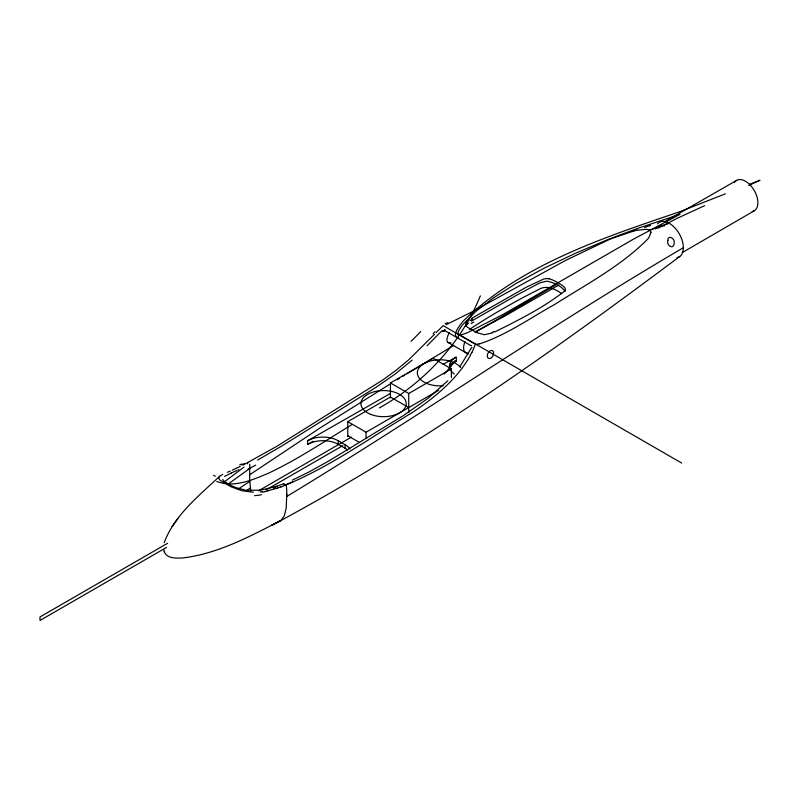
<?xml version="1.0" encoding="UTF-8"?>
<svg xmlns="http://www.w3.org/2000/svg" width="800" height="800" viewBox="0 0 800 800"><rect width="100%" height="100%" fill="white"/><g stroke="black" fill="none" stroke-linecap="round" stroke-linejoin="round"><path stroke-width="1.2" d="M250.75 490.89L249.66 479.84L249.77 464.22M286.81 494.09L286.17 508.28L284.22 516.07L280.96 520.47L271.56 525.43L280.96 520.47C249.66 536.56 217.37 554.02 181.9 558.04C176.04 558.15 166.31 558.63 164.22 551.42M345.02 448.21L338.35 444.36A21.58 12.46 0 0 0 307.66 444.41L307.5 440.83A21.56 12.45 0 0 1 338.15 440.73L345.21 444.81L345.02 448.21A21.58 12.46 0 0 1 347.56 449.99M650.22 225.41L649.88 226.04M164.21 542.7C174.37 515.17 198.87 495.89 219.57 476.32L222.66 474.46M465.67 326L468.71 322.93M480.34 295.86C460.87 343.7 424.11 382.72 379.35 407.92M471.97 352.48L475.47 344.28L443.17 325.63L436.19 332.53M470.54 355.2C457 379.21 435.2 397.25 412.6 412.37C369.36 438.18 328.02 468.41 280.93 487M177.86 518.63L172.04 526.62M459.86 366.7L471.49 347.7A11.15 8.23 88.2 0 0 472.09 347.8M434.43 334.36L408.58 359.92L396.43 370L382.6 380.09L276.45 446.54L243.01 465.11M447.81 380.72L428.18 398.21L403.59 415.44L329.55 460.54L309.06 471.93L292.32 480.13M427.04 345.81L442 330.7A11.02 3.3 -39 0 0 442.45 330.71M412.13 360.13L395.26 373.96L376.19 387.21L281.91 445.93L257.61 460.09M219.57 476.32L218.66 478.15L220.07 480.23L230.86 486.7L242.18 490.79L253.43 492.23M223.97 482.18L243.99 467.1M679.74 256.5C551.69 352.27 420.47 445.11 279.56 521.24L277.99 521.67M227.29 484.67L249.75 468.47M469.35 329.49C491.59 314.8 514.84 301.49 538.64 289.49C546.35 284.77 555.18 288.84 561.71 293.67M468.98 320.1C464.25 321.72 465.11 326.93 469.4 328.33A59.23 30.63 4.7 0 0 471.6 329.68M249.57 474.84L320.3 427.8L389.78 384.24M238.01 489.25L249.73 481.39M224.51 476.45L231.22 473.07M644.56 227.62L650.15 225.31M247.42 489.94L250.33 488.08M283.49 483.85L277.07 486.19L273.47 488.47M471.31 321.21L516.7 295.16L538.44 283.62M471.37 318.53L526.25 287.23L543.53 279.11A7.76 4.5 -0.2 0 1 549.04 278.78M351.76 424.72C324.29 441.47 297.5 459.6 268.3 473.28C252.39 480.03 234 488.08 216.75 481.47M397.24 379.7L399.37 378.4M402.57 376.45L404.71 375.15M406.84 373.86L411.11 371.26M412.18 370.62L453.79 345.4M476.13 331.82L555.89 284.85M286.83 496.43C420.31 415.6 548.69 326.62 683.37 247.7M307.5 440.83L390.51 393.41M307.68 444.42L312.98 441.31M558.74 285.07L503.23 316.98L474.88 331.99M682.39 252.5L754.25 210.8M390.44 397.85L390.44 382.95L433.11 358.32L451.39 368.88L451.39 377.57M347.78 436.56L347.78 421.66L390.44 397.03L408.73 407.58M390.44 382.95L408.73 393.51L451.39 368.88M167.62 543.26L40 616.95L40 620.46L166.54 547.41M258.48 490.81L351.49 437.11M266.05 489.96L342.84 445.62M347.78 421.66L366.06 432.21L438.59 390.34M664.62 221.73L736.67 180.36M443.09 364.37L456.1 357.17L456.55 360.9L450.99 363.96M449.66 364.7L450.33 364.33M657.94 228.25L677.22 218.3L704.64 205.67M240.22 466.46L232.31 470.13M238.78 469.59L238.23 469.85M236.99 470.42L236.32 470.74M748.7 185.43L760 180.24L749.61 184.32M235.88 470.94L231.26 473.04M230.28 471.03L227.36 472.32M494.71 332C518.82 319.92 543.58 307.66 564.73 290.93A7.55 4.38 -0.2 0 0 565.03 288.04L563.83 286.7A24.62 14.27 -0.2 0 0 561.62 284.99L558.1 282.8A88.01 51.03 -0.2 0 0 556.52 281.91L553.76 280.49A21.41 12.41 -0.2 0 0 550.72 279.26L549.01 278.85M680.29 211.54C604.12 237.45 523.02 263.79 463.76 320.47A48.76 28.15 -60 0 0 462 322.56C459.7 325.61 451.06 335.9 458.2 337.91M680.38 211.51L725.38 193.84M445.97 324.75L472.14 311.82L565.53 260.45L608.48 239.87A269.4 169.4 3.8 0 1 613.25 237.93L633.94 230.99M492.69 332.83L484.33 334.74L477.08 332.69M649.43 230.24L669.27 223.29M277.07 486.19L260.49 490.21L246.14 490.31M277.69 488.09L267.95 490.71M445.2 330.04L444.63 330.15M479.25 343.97C506.35 335.22 529.92 318.17 554.66 304.47C586.61 284.17 620.98 266.11 647.8 238.99A59.99 33.47 -1.2 0 0 648.87 237.6L650.97 232.38M637.25 230.24L646.11 229.35A5.09 2.88 1.1 0 1 649.48 230.21A5.23 2.95 1.1 0 1 650.86 232.38M443.32 330.55L442.5 330.67M262.19 491.7L260.11 491.94M245.84 490.27L235.53 487.5M470.82 345.57L444.11 330.22M235.3 487.4L231.28 485.6A19.72 4.88 19.7 0 1 230.08 485.03L229.68 484.76A21.6 5.2 19.9 0 1 227.05 483.27L226.68 483.01M457.69 333.75L681.67 463.06M448.11 342.46L468.19 354.06M347.78 435.73L359.61 442.56M471.59 329.69L473.87 331.01A53.56 27.7 4.7 0 0 477.09 332.68M458.08 334.72L459.42 334.95A30.09 17.37 -60 0 0 462.61 334.36L465.53 333.39A114.87 66.32 -60 0 0 468.54 332.2L502.91 314.52L633.41 239.19L680.01 214.33L637.46 228.46L609.51 238.93L575.65 253.18L544.25 268.1L516.35 283.31L493.6 297.78L475.79 311.46L463.01 324.35A35.62 20.56 -60 0 0 461.93 325.72L460.57 327.62A17.67 10.2 -60 0 0 458.69 330.77L457.76 333.21A2.42 1.39 -60 0 0 458.05 334.77M224.78 481.68L225.83 482.45A19.72 4.79 19.8 0 0 226.78 483.02M224.63 481.57L223.56 480.58M223.46 480.47L222.8 479.47M565.21 291.32C561.3 285.98 554.3 282.81 547.93 281.34A6.66 3.86 -0.2 0 0 546.05 281.32L541.02 282.55A37.7 21.78 -0.3 0 0 538.41 283.6M163.77 549.71L164.5 552.42M284.09 483.62L284.19 484.7M338.35 444.36L338.16 440.73M408.73 393.51L408.73 412.55M366.06 432.21L366.06 438.42M734.42 182.61A17.58 10.15 60 0 1 753.79 189.74A17.58 10.15 60 0 1 752.26 211.52M657.48 223.85A19.93 11.51 60 0 1 679.24 233.81A19.93 11.51 60 0 1 676.99 257.64M247.62 463.89A103.01 59.47 60 0 1 247.74 462.73M479.23 343.83A26.89 20.45 88.7 0 1 475.6 344.36M255.71 465.14A287.19 109.69 -48.8 0 1 248.15 468.97M471.13 323.6A64.36 28.33 -6.8 0 1 473.79 322.01M494.22 331.55A75.44 47.97 10.1 0 1 492.21 332.36M470.26 320.44A67.49 30.07 -6.4 0 1 472.68 318.94M292.59 481.89A287.19 211.57 -77.4 0 1 284.29 485.28M455.02 360.72A128.97 88.27 -69.3 0 1 444.13 374.13M286.31 485A103.01 59.47 60 0 1 286.8 494.08M447.9 322.58A26.89 5.79 -34.6 0 1 445.18 323.69M633.88 230.92A58.18 34.44 1.7 0 1 637.2 230.15M433.09 333.74A88.39 17.14 -45.5 0 1 435.01 331.76M471.78 352.37A88.39 84.44 63.9 0 1 470.36 355.09M280.9 486.87A197.06 154.22 85 0 1 277.66 487.98M268.01 490.91A125.78 98.63 66.4 0 1 265.33 491.46M265.4 491.6A109.91 84.61 58 0 1 262.32 492.12M261.38 494.74A73.58 54.25 48 0 1 254.6 495.65M215.38 476.16A75.36 10.94 -11 0 1 213.58 475.29M241.71 463.99A125.78 8.71 -28.8 0 1 239.69 464.93M244.32 463.52A197.06 42.13 -38.2 0 1 241.54 464.89M420.72 331.55A128.97 34.03 -48.6 0 1 411.1 341.32M444.9 329.94A8.33 1.46 -27.8 0 1 444.55 330.01M471.46 345.75A8.53 6.3 74.2 0 1 470.9 345.69M449.98 369.05A21.77 12.57 0 0 1 456.43 360.83M454.31 373.94A21.64 12.49 0 0 1 456.05 357.14M345.21 444.81A21.56 12.45 0 0 1 349.97 448.96M450.98 342.71A10.84 4.89 -52.3 0 1 449.5 332.59M444.43 331.22A30.58 10.08 -41.6 0 1 442.53 331.5M655.44 228.99A10.77 6.22 -60 0 1 664.37 226.08M467.55 353.19A10.77 6.22 -60 0 1 465.1 341.61M443.18 385.76A22.63 13.06 0 0 1 417.97 375.91A22.63 13.06 0 0 1 432.56 360.49A22.63 13.06 0 0 1 460.54 367.41M667.88 240.39C666.13 245.89 674.1 250.19 674.22 242.79C675.27 238.58 667.67 234.29 667.88 240.39M491.54 357.62A4.32 2.81 -63.7 0 0 492.49 350.67A4.32 2.81 -63.7 0 0 487.34 355.15A4.32 2.81 -63.7 0 0 491.54 357.62M370.9 414.44A22.63 13.06 0 0 0 406.15 404.55A22.63 13.06 0 0 0 373.7 391.87A22.63 13.06 0 0 0 370.9 414.44"/></g></svg>
